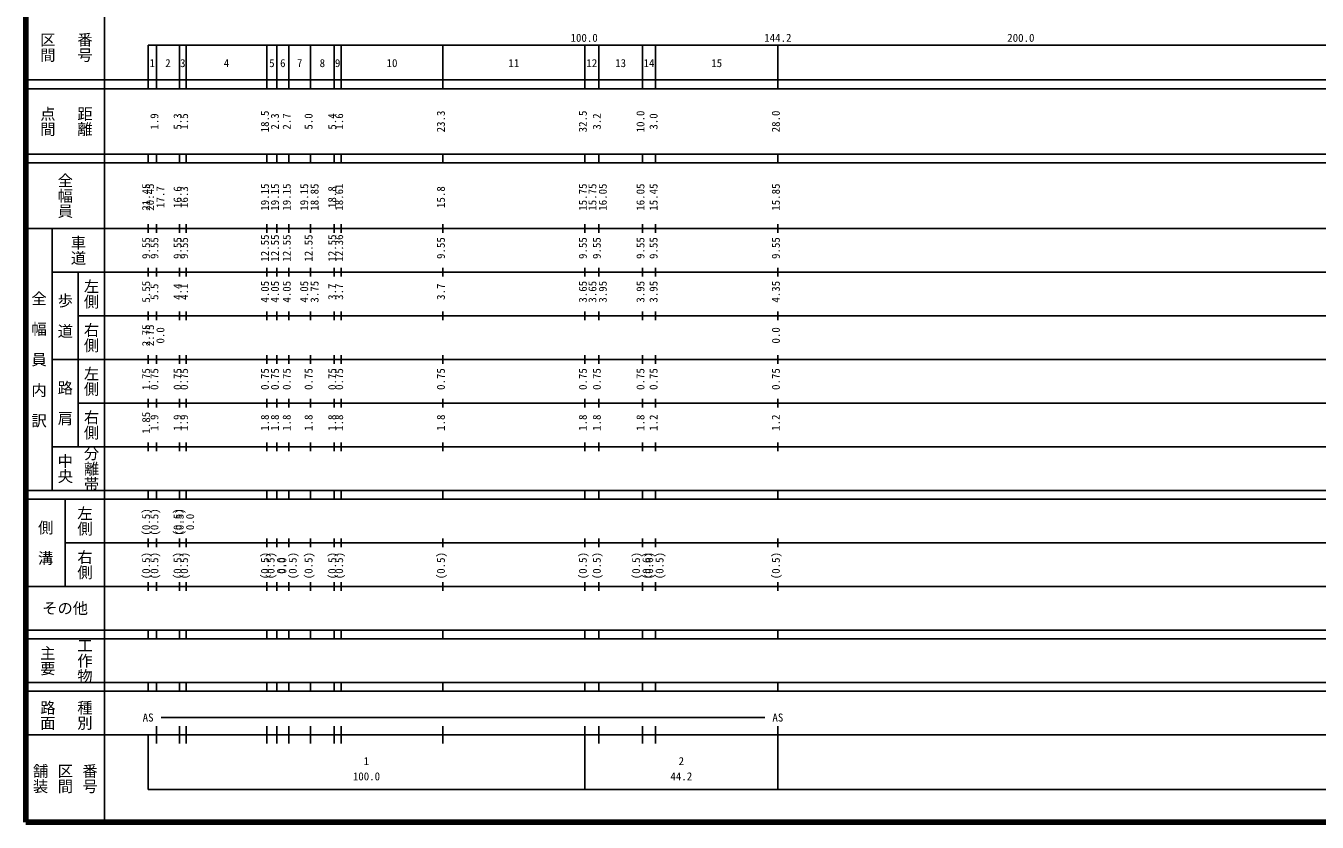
# Model space of a CAD drawing. Units: millimetres on the paper, enlarged 1000 times. Extents: x 40000 to 680000, y 20000 to 380000.
# Drawn here: x 40000 to 335699, y 20000 to 202409 of the extents above; entities that cross this region are included whole.
import ezdxf
from ezdxf.enums import TextEntityAlignment as Align

# ---------------------------------------------------------------- set-up
doc = ezdxf.new("R2010")
doc.units = ezdxf.units.MM
doc.header["$LTSCALE"] = 1000
doc.layers.add('M-TTL', color=2, linetype='Continuous', lineweight=140)
doc.layers.add('M-TTL-BAND', color=7, linetype='Continuous', lineweight=25)
doc.styles.add('@ＭＳ ゴシック', font='')
doc.styles.add('ＭＳ ゴシック', font='')
doc.styles.get('@ＭＳ ゴシック').set_extended_font_data('@MS Gothic')
doc.styles.get('ＭＳ ゴシック').set_extended_font_data('MS Gothic')

msp = doc.modelspace()

# ---------------------------------------------------------------- linework, layer by layer
at = {"layer": 'M-TTL'}
for p, q in [((40000, 380000), (40000, 20000)), ((40000, 20000), (680000, 20000))]:
    msp.add_line(p, q, dxfattribs=at)
at = {"layer": 'M-TTL-BAND'}
for p, q in [((58000, 370000), (58000, 20000)), ((68000, 198000), (579000, 198000)), ((68000, 198000), (68000, 188000)), ((69900, 188000), (69900, 198000)), ((75200, 188000), (75200, 198000)), ((76700, 188000), (76700, 198000)), ((95200, 188000), (95200, 198000)), ((97500, 188000), (97500, 198000)), ((100200, 188000), (100200, 198000)), ((105200, 188000), (105200, 198000)), ((110600, 188000), (110600, 198000)), ((112200, 188000), (112200, 198000)), ((135500, 188000), (135500, 198000)), ((168000, 188000), (168000, 198000)), ((171200, 188000), (171200, 198000)), ((181200, 188000), (181200, 198000)), ((184200, 188000), (184200, 198000)), ((212200, 188000), (212200, 198000)), ((40000, 190000), (579000, 190000)), ((40000, 188000), (579000, 188000)), ((40000, 173000), (579000, 173000)), ((68000, 171000), (68000, 173000)), ((69900, 171000), (69900, 173000)), ((75200, 171000), (75200, 173000)), ((76700, 171000), (76700, 173000)), ((95200, 171000), (95200, 173000)), ((97500, 171000), (97500, 173000)), ((100200, 171000), (100200, 173000)), ((105200, 171000), (105200, 173000)), ((110600, 171000), (110600, 173000)), ((112200, 171000), (112200, 173000)), ((135500, 171000), (135500, 173000)), ((168000, 171000), (168000, 173000)), ((171200, 171000), (171200, 173000)), ((181200, 171000), (181200, 173000)), ((184200, 171000), (184200, 173000)), ((212200, 171000), (212200, 173000)), ((40000, 171000), (579000, 171000)), ((68000, 155000), (68000, 157000)), ((69900, 155000), (69900, 157000)), ((75200, 155000), (75200, 157000)), ((76700, 155000), (76700, 157000)), ((95200, 155000), (95200, 157000)), ((97500, 155000), (97500, 157000)), ((100200, 155000), (100200, 157000)), ((105200, 155000), (105200, 157000)), ((110600, 155000), (110600, 157000)), ((112200, 155000), (112200, 157000)), ((135500, 155000), (135500, 157000)), ((168000, 155000), (168000, 157000)), ((171200, 155000), (171200, 157000)), ((181200, 155000), (181200, 157000)), ((184200, 155000), (184200, 157000)), ((212200, 155000), (212200, 157000)), ((40000, 156000), (579000, 156000)), ((46000, 96000), (46000, 156000)), ((46000, 146000), (579000, 146000)), ((52000, 146000), (52000, 106000)), ((68000, 145000), (68000, 147000)), ((69900, 145000), (69900, 147000)), ((75200, 145000), (75200, 147000)), ((76700, 145000), (76700, 147000)), ((95200, 145000), (95200, 147000)), ((97500, 145000), (97500, 147000)), ((100200, 145000), (100200, 147000)), ((105200, 145000), (105200, 147000)), ((110600, 145000), (110600, 147000)), ((112200, 145000), (112200, 147000)), ((135500, 145000), (135500, 147000)), ((168000, 145000), (168000, 147000)), ((171200, 145000), (171200, 147000)), ((181200, 145000), (181200, 147000)), ((184200, 145000), (184200, 147000)), ((212200, 145000), (212200, 147000)), ((68000, 135000), (68000, 137000)), ((69900, 135000), (69900, 137000)), ((75200, 135000), (75200, 137000)), ((76700, 135000), (76700, 137000)), ((95200, 135000), (95200, 137000)), ((97500, 135000), (97500, 137000)), ((100200, 135000), (100200, 137000)), ((105200, 135000), (105200, 137000)), ((110600, 135000), (110600, 137000)), ((112200, 135000), (112200, 137000)), ((135500, 135000), (135500, 137000)), ((168000, 135000), (168000, 137000)), ((171200, 135000), (171200, 137000)), ((181200, 135000), (181200, 137000)), ((184200, 135000), (184200, 137000)), ((212200, 135000), (212200, 137000)), ((52000, 136000), (579000, 136000)), ((46000, 126000), (579000, 126000)), ((68000, 125000), (68000, 127000)), ((69900, 125000), (69900, 127000)), ((75200, 125000), (75200, 127000)), ((76700, 125000), (76700, 127000)), ((95200, 125000), (95200, 127000)), ((97500, 125000), (97500, 127000)), ((100200, 125000), (100200, 127000)), ((105200, 125000), (105200, 127000)), ((110600, 125000), (110600, 127000)), ((112200, 125000), (112200, 127000)), ((135500, 125000), (135500, 127000)), ((168000, 125000), (168000, 127000)), ((171200, 125000), (171200, 127000)), ((181200, 125000), (181200, 127000)), ((184200, 125000), (184200, 127000)), ((212200, 125000), (212200, 127000)), ((52000, 116000), (579000, 116000)), ((68000, 115000), (68000, 117000)), ((69900, 115000), (69900, 117000)), ((75200, 115000), (75200, 117000)), ((76700, 115000), (76700, 117000)), ((95200, 115000), (95200, 117000)), ((97500, 115000), (97500, 117000)), ((100200, 115000), (100200, 117000)), ((105200, 115000), (105200, 117000)), ((110600, 115000), (110600, 117000)), ((112200, 115000), (112200, 117000)), ((135500, 115000), (135500, 117000)), ((168000, 115000), (168000, 117000)), ((171200, 115000), (171200, 117000)), ((181200, 115000), (181200, 117000)), ((184200, 115000), (184200, 117000)), ((212200, 115000), (212200, 117000)), ((68000, 105000), (68000, 107000)), ((69900, 105000), (69900, 107000)), ((75200, 105000), (75200, 107000)), ((76700, 105000), (76700, 107000)), ((95200, 105000), (95200, 107000)), ((97500, 105000), (97500, 107000)), ((100200, 105000), (100200, 107000)), ((105200, 105000), (105200, 107000)), ((110600, 105000), (110600, 107000)), ((112200, 105000), (112200, 107000)), ((135500, 105000), (135500, 107000)), ((168000, 105000), (168000, 107000)), ((171200, 105000), (171200, 107000)), ((181200, 105000), (181200, 107000)), ((184200, 105000), (184200, 107000)), ((212200, 105000), (212200, 107000)), ((46000, 106000), (579000, 106000)), ((40000, 96000), (579000, 96000)), ((68000, 94000), (68000, 96000)), ((69900, 94000), (69900, 96000)), ((75200, 94000), (75200, 96000)), ((76700, 94000), (76700, 96000)), ((95200, 94000), (95200, 96000)), ((97500, 94000), (97500, 96000)), ((100200, 94000), (100200, 96000)), ((105200, 94000), (105200, 96000)), ((110600, 94000), (110600, 96000)), ((112200, 94000), (112200, 96000)), ((135500, 94000), (135500, 96000)), ((168000, 94000), (168000, 96000)), ((171200, 94000), (171200, 96000)), ((181200, 94000), (181200, 96000)), ((184200, 94000), (184200, 96000)), ((212200, 94000), (212200, 96000)), ((40000, 94000), (579000, 94000)), ((49000, 94000), (49000, 74000)), ((49000, 84000), (579000, 84000)), ((68000, 83000), (68000, 85000)), ((69900, 83000), (69900, 85000)), ((75200, 83000), (75200, 85000)), ((76700, 83000), (76700, 85000)), ((95200, 83000), (95200, 85000)), ((97500, 83000), (97500, 85000)), ((100200, 83000), (100200, 85000)), ((105200, 83000), (105200, 85000)), ((110600, 83000), (110600, 85000)), ((112200, 83000), (112200, 85000)), ((135500, 83000), (135500, 85000)), ((168000, 83000), (168000, 85000)), ((171200, 83000), (171200, 85000)), ((181200, 83000), (181200, 85000)), ((184200, 83000), (184200, 85000)), ((212200, 83000), (212200, 85000)), ((40000, 74000), (579000, 74000)), ((68000, 73000), (68000, 75000)), ((69900, 73000), (69900, 75000)), ((75200, 73000), (75200, 75000)), ((76700, 73000), (76700, 75000)), ((95200, 73000), (95200, 75000)), ((97500, 73000), (97500, 75000)), ((100200, 73000), (100200, 75000)), ((105200, 73000), (105200, 75000)), ((110600, 73000), (110600, 75000)), ((112200, 73000), (112200, 75000)), ((135500, 73000), (135500, 75000)), ((168000, 73000), (168000, 75000)), ((171200, 73000), (171200, 75000)), ((181200, 73000), (181200, 75000)), ((184200, 73000), (184200, 75000)), ((212200, 73000), (212200, 75000)), ((40000, 64000), (579000, 64000)), ((68000, 62000), (68000, 64000)), ((69900, 62000), (69900, 64000)), ((75200, 62000), (75200, 64000)), ((76700, 62000), (76700, 64000)), ((95200, 62000), (95200, 64000)), ((97500, 62000), (97500, 64000)), ((100200, 62000), (100200, 64000)), ((105200, 62000), (105200, 64000)), ((110600, 62000), (110600, 64000)), ((112200, 62000), (112200, 64000)), ((135500, 62000), (135500, 64000)), ((168000, 62000), (168000, 64000)), ((171200, 62000), (171200, 64000)), ((181200, 62000), (181200, 64000)), ((184200, 62000), (184200, 64000)), ((212200, 62000), (212200, 64000)), ((40000, 62000), (579000, 62000)), ((40000, 52000), (579000, 52000)), ((68000, 50000), (68000, 52000)), ((69900, 50000), (69900, 52000)), ((75200, 50000), (75200, 52000)), ((76700, 50000), (76700, 52000)), ((95200, 50000), (95200, 52000)), ((97500, 50000), (97500, 52000)), ((100200, 50000), (100200, 52000)), ((105200, 50000), (105200, 52000)), ((110600, 50000), (110600, 52000)), ((112200, 50000), (112200, 52000)), ((135500, 50000), (135500, 52000)), ((168000, 50000), (168000, 52000)), ((171200, 50000), (171200, 52000)), ((181200, 50000), (181200, 52000)), ((184200, 50000), (184200, 52000)), ((212200, 50000), (212200, 52000)), ((40000, 50000), (579000, 50000)), ((69900, 38000), (69900, 42000)), ((71000, 44000), (209200, 44000)), ((75200, 38000), (75200, 42000)), ((76700, 38000), (76700, 42000)), ((95200, 38000), (95200, 42000)), ((97500, 38000), (97500, 42000)), ((100200, 38000), (100200, 42000)), ((105200, 38000), (105200, 42000)), ((110600, 38000), (110600, 42000)), ((112200, 38000), (112200, 42000)), ((135500, 38000), (135500, 42000)), ((168000, 27500), (168000, 42000)), ((171200, 38000), (171200, 42000)), ((181200, 38000), (181200, 42000)), ((184200, 38000), (184200, 42000)), ((212200, 27500), (212200, 42000)), ((40000, 40000), (579000, 40000)), ((68000, 40000), (68000, 27500)), ((68000, 27500), (579000, 27500))]:
    msp.add_line(p, q, dxfattribs=at)

# ---------------------------------------------------------------- texts
at = {"layer": 'M-TTL-BAND', "style": '@ＭＳ ゴシック'}
for s, p in [('区間', (45000, 197500)), ('番号', (53500, 197500)), ('点間', (45000, 180500)), ('距離', (53500, 180500)), ('全幅員', (49000, 163500)), ('車道', (52000, 151000)), ('左側', (55000, 141000)), ('全\u3000幅\u3000員\u3000内\u3000訳', (43000, 126000)), ('歩\u3000道', (49000, 136000)), ('右側', (55000, 131000)), ('左側', (55000, 121000)), ('路\u3000肩', (49000, 116000)), ('右側', (55000, 111000)), ('中央', (49000, 101000)), ('分離帯', (55000, 101000)), ('左側', (53500, 89000)), ('側\u3000溝', (44500, 84000)), ('右側', (53500, 79000)), ('主要', (45000, 57000)), ('工作物', (53500, 57000)), ('路面', (45000, 44500)), ('種別', (53500, 44500)), ('舗装', (43333, 30000)), ('区間', (49000, 30000)), ('番号', (54667, 30000))]:
    msp.add_text(s, height=2566, rotation=270, dxfattribs=at).set_placement(p, align=Align.MIDDLE_CENTER)
at = {"layer": 'M-TTL-BAND', "style": 'ＭＳ ゴシック'}
for s, p in [('100.0', (167844, 198195)), ('144.2', (212200, 198195)), ('200.0', (267844, 198195)), ('1', (68950, 192405)), ('2', (72550, 192405)), ('3', (75950, 192405)), ('4', (85950, 192405)), ('5', (96350, 192405)), ('6', (98850, 192405)), ('7', (102700, 192405)), ('8', (107900, 192405)), ('9', (111400, 192405)), ('10', (123850, 192405)), ('11', (151750, 192405)), ('12', (169600, 192405)), ('13', (176200, 192405)), ('14', (182700, 192405)), ('15', (198200, 192405)), ('AS', (68000, 42500)), ('AS', (212200, 42500)), ('1', (118000, 32523)), ('2', (190100, 32523)), ('100.0', (118000, 29033)), ('44.2', (190100, 29033))]:
    msp.add_text(s, height=1833, dxfattribs=at).set_placement(p, align=Align.BOTTOM_CENTER)
for s, p in [('1.9', (70900, 180500)), ('5.3', (76200, 180500)), ('1.5', (77700, 180500)), ('18.5', (96200, 180500)), ('2.3', (98500, 180500)), ('2.7', (101200, 180500)), ('5.0', (106200, 180500)), ('5.4', (111600, 180500)), ('1.6', (113200, 180500)), ('23.3', (136500, 180500)), ('32.5', (169000, 180500)), ('3.2', (172200, 180500)), ('10.0', (182200, 180500)), ('3.0', (185200, 180500)), ('28.0', (213200, 180500)), ('21.45', (69000, 163174)), ('20.45', (69900, 163174)), ('19.15', (96200, 163174)), ('19.15', (98500, 163174)), ('19.15', (101200, 163174)), ('19.15', (105200, 163174)), ('18.85', (107570, 163174)), ('18.61', (113200, 163174)), ('15.75', (169000, 163174)), ('15.75', (171200, 163174)), ('16.05', (173570, 163174)), ('16.05', (182200, 163174)), ('15.45', (185200, 163174)), ('15.85', (213200, 163174)), ('17.7', (72270, 163174)), ('16.6', (76200, 163174)), ('16.3', (77700, 163174)), ('18.8', (111600, 163174)), ('15.8', (136500, 163174)), ('9.55', (69000, 151500)), ('9.55', (70900, 151500)), ('9.55', (76200, 151500)), ('9.55', (77700, 151500)), ('12.55', (96200, 151500)), ('12.55', (98500, 151500)), ('12.55', (101200, 151500)), ('12.55', (106200, 151500)), ('12.55', (111600, 151500)), ('12.36', (113200, 151500)), ('9.55', (136500, 151500)), ('9.55', (169000, 151500)), ('9.55', (172200, 151500)), ('9.55', (182200, 151500)), ('9.55', (185200, 151500)), ('9.55', (213200, 151500)), ('5.55', (69000, 141500)), ('5.5', (70900, 141500)), ('4.4', (76200, 141500)), ('4.1', (77700, 141500)), ('4.05', (96200, 141500)), ('4.05', (98500, 141500)), ('4.05', (101200, 141500)), ('4.05', (105200, 141500)), ('3.75', (107570, 141500)), ('3.7', (111600, 141500)), ('3.7', (113200, 141500)), ('3.7', (136500, 141500)), ('3.65', (169000, 141500)), ('3.65', (171200, 141500)), ('3.95', (173570, 141500)), ('3.95', (182200, 141500)), ('3.95', (185200, 141500)), ('4.35', (213200, 141500)), ('2.75', (69000, 131500)), ('2.75', (69900, 131500)), ('0.0', (72270, 131500)), ('0.0', (213200, 131500)), ('1.75', (69000, 121500)), ('0.75', (70900, 121500)), ('0.75', (76200, 121500)), ('0.75', (77700, 121500)), ('0.75', (96200, 121500)), ('0.75', (98500, 121500)), ('0.75', (101200, 121500)), ('0.75', (106200, 121500)), ('0.75', (111600, 121500)), ('0.75', (113200, 121500)), ('0.75', (136500, 121500)), ('0.75', (169000, 121500)), ('0.75', (172200, 121500)), ('0.75', (182200, 121500)), ('0.75', (185200, 121500)), ('0.75', (213200, 121500)), ('1.85', (69000, 111500)), ('1.9', (70900, 111500)), ('1.9', (76200, 111500)), ('1.9', (77700, 111500)), ('1.8', (96200, 111500)), ('1.8', (98500, 111500)), ('1.8', (101200, 111500)), ('1.8', (106200, 111500)), ('1.8', (111600, 111500)), ('1.8', (113200, 111500)), ('1.8', (136500, 111500)), ('1.8', (169000, 111500)), ('1.8', (172200, 111500)), ('1.8', (182200, 111500)), ('1.2', (185200, 111500)), ('1.2', (213200, 111500)), ('(0.5)', (69000, 88764)), ('(0.5)', (70900, 88764)), ('(0.5)', (76200, 88764)), ('(0.5)', (76700, 88764)), ('0.0', (79070, 88764)), ('(0.5)', (69000, 78764)), ('(0.5)', (70900, 78764)), ('(0.5)', (76200, 78764)), ('(0.5)', (77700, 78764)), ('(0.5)', (96200, 78764)), ('(0.5)', (97500, 78764)), ('0.0', (99870, 78764)), ('0.0', (100200, 78764)), ('(0.5)', (102570, 78764)), ('(0.5)', (106200, 78764)), ('(0.5)', (111600, 78764)), ('(0.5)', (113200, 78764)), ('(0.5)', (136500, 78764)), ('(0.5)', (169000, 78764)), ('(0.5)', (172200, 78764)), ('(0.5)', (181200, 78764)), ('(0.6)', (183570, 78764)), ('(0.6)', (184200, 78764)), ('(0.5)', (186570, 78764)), ('(0.5)', (213200, 78764))]:
    msp.add_text(s, height=1833, rotation=90, dxfattribs=at).set_placement(p, align=Align.BOTTOM_CENTER)
msp.add_text('その他', height=2566, dxfattribs=at).set_placement((49000, 69000), align=Align.MIDDLE_CENTER)

doc.saveas('drawing.dxf')
